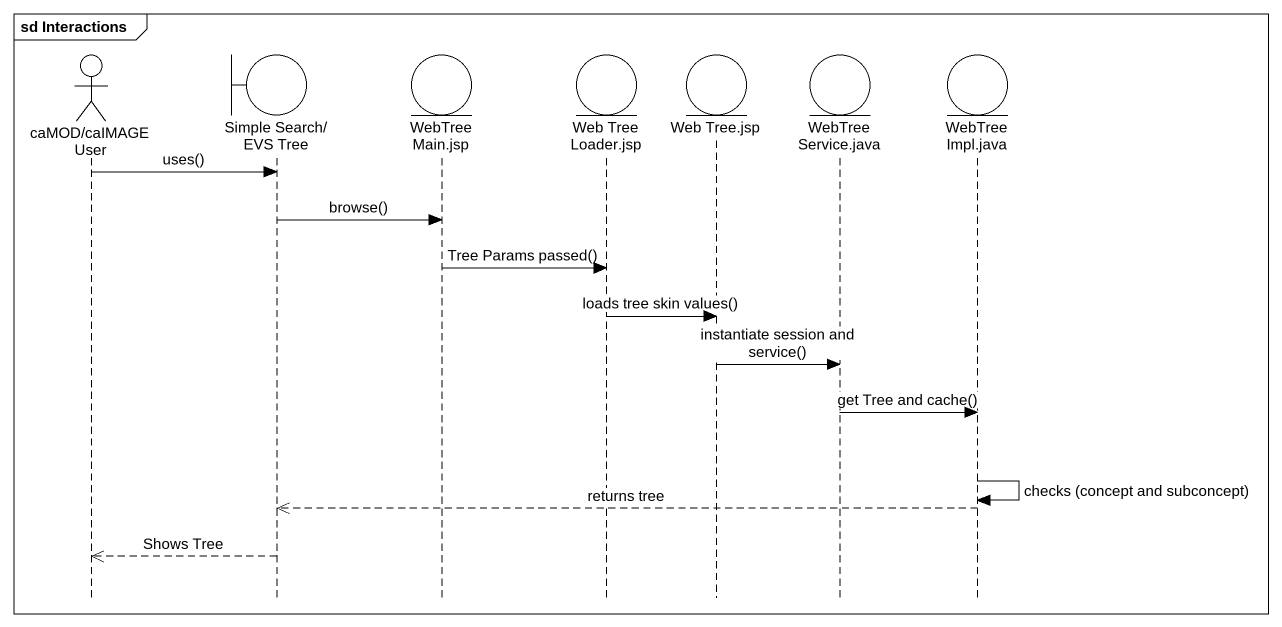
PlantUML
@startuml
mainframe sd Interactions
hide footbox
actor "caMOD/caIMAGE User" as caMOD_caIMAGE_User
boundary "Simple Search/ EVS Tree" as Simple_Search_EVS_Tree
entity "WebTree Main.jsp" as WebTree_Main_jsp
entity "Web Tree Loader.jsp" as Web_Tree_Loader_jsp
entity "Web Tree.jsp" as Web_Tree_jsp
entity "WebTree Service.java" as WebTree_Service_java
entity "WebTree Impl.java" as WebTree_Impl_java

caMOD_caIMAGE_User -> Simple_Search_EVS_Tree : uses()
Simple_Search_EVS_Tree -> WebTree_Main_jsp : browse()
WebTree_Main_jsp -> Web_Tree_Loader_jsp : Tree Params passed()
Web_Tree_Loader_jsp -> Web_Tree_jsp : loads tree skin values()
Web_Tree_jsp -> WebTree_Service_java : instantiate session and service()
WebTree_Service_java -> WebTree_Impl_java : get Tree and cache()
WebTree_Impl_java -> WebTree_Impl_java : checks (concept and subconcept)
WebTree_Impl_java -->> Simple_Search_EVS_Tree : returns tree
Simple_Search_EVS_Tree -->> caMOD_caIMAGE_User : Shows Tree
@enduml
